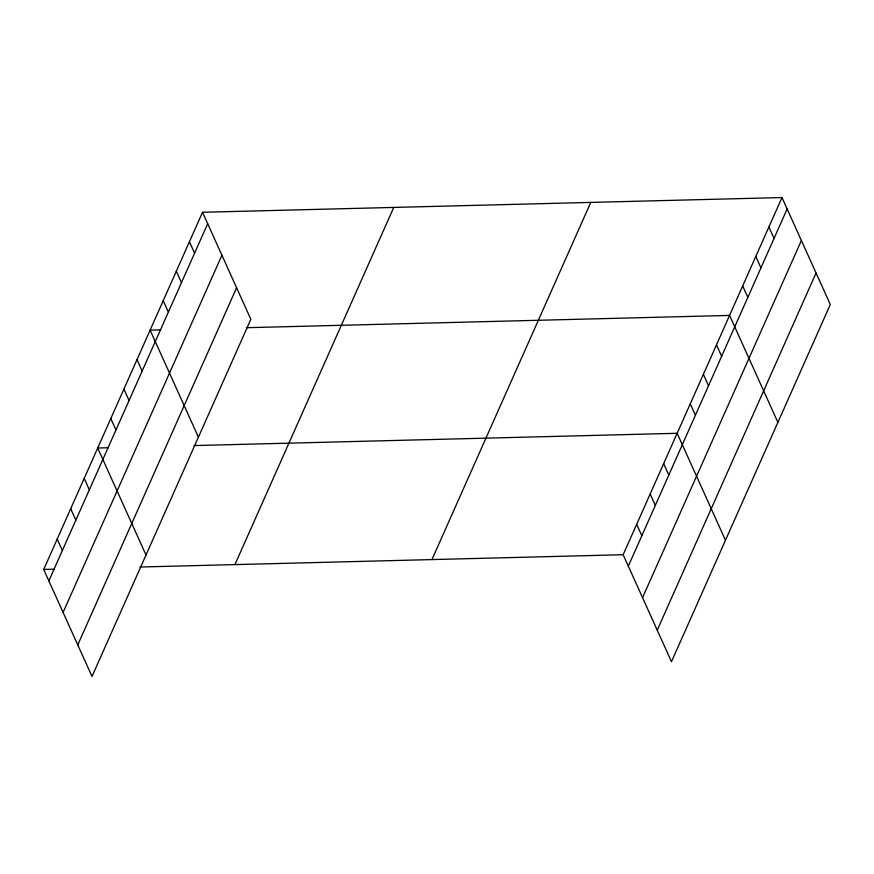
<?xml version="1.0" encoding="UTF-8"?>
<svg xmlns="http://www.w3.org/2000/svg" width="874" height="874" viewBox="0 0 874 874"><rect width="100%" height="100%" fill="white"/><g stroke="black" fill="none" stroke-linecap="round" stroke-linejoin="round"><path stroke-width="1.31" d="M202.528 212.284L250.838 319.283L92.01 676.454L43.7 569.466L202.528 212.284L781.99 197.546L830.3 304.534L671.472 661.716L623.162 554.717L781.99 197.546M48.857 580.871L207.684 223.7M63.092 612.412L221.92 255.241M77.764 644.914L236.603 287.732M234.92 564.604L393.748 207.422M431.942 559.589L590.769 202.407M628.308 566.134L787.146 208.952M642.554 597.674L801.382 240.492M657.226 630.176L816.054 272.994M160.663 329.891L150.12 330.154L198.42 437.142M246.392 327.706L729.582 315.416L777.882 422.404M108.256 447.75L97.702 448.023L146.013 555.012M193.973 445.576L677.164 433.286L725.475 540.274M43.7 569.466L54.254 569.192M139.971 567.018L623.162 554.717M768.891 227.011L774.036 238.416M755.781 256.475L760.937 267.892M742.681 285.951L747.827 297.357M716.472 344.88L721.629 356.286M703.373 374.345L708.519 385.762M690.263 403.81L695.42 415.226M663.661 463.646L668.818 475.052M650.158 494.007L655.314 505.412M636.665 524.367L641.811 535.773M189.429 241.748L194.574 253.165M176.319 271.224L181.475 282.63M163.22 300.689L168.376 312.094M137.01 359.618L142.167 371.035M123.911 389.094L129.057 400.5M110.801 418.559L115.958 429.964M84.199 478.384L89.356 489.79M70.707 508.744L75.852 520.15M57.203 539.105L62.349 550.511"/></g></svg>
